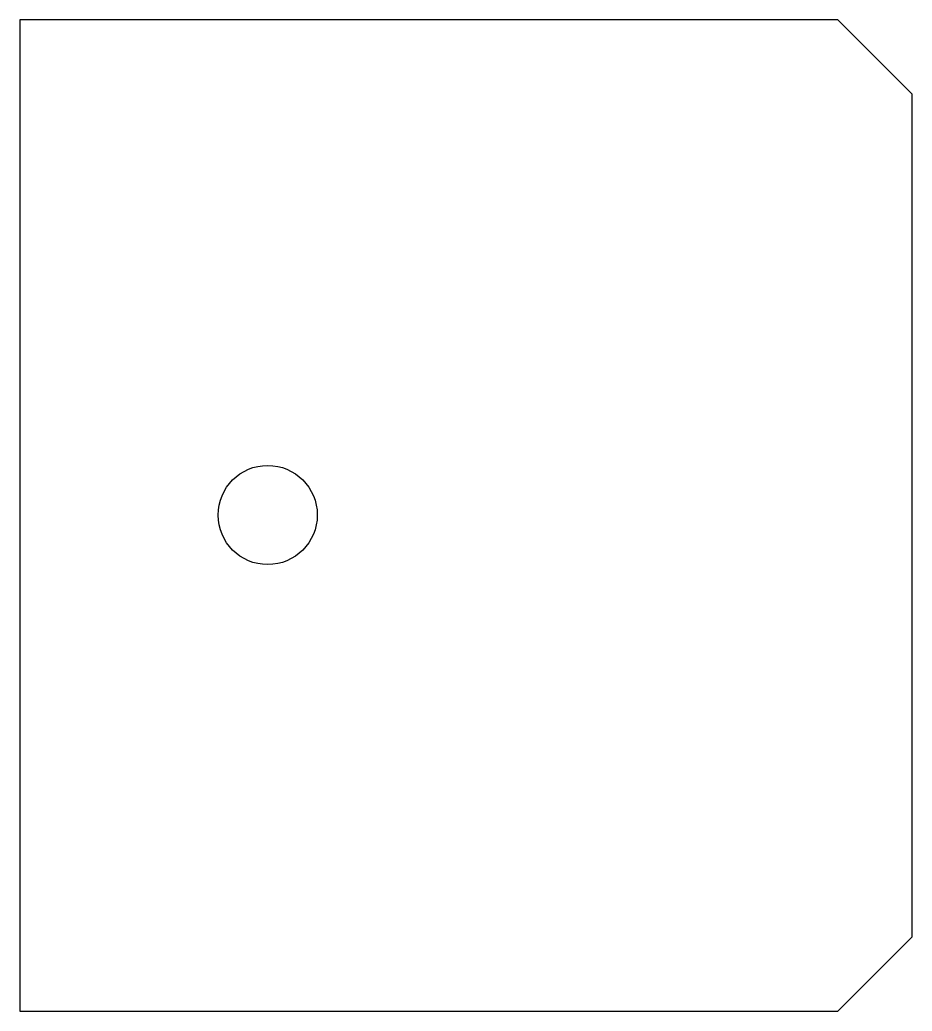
# Model space of a CAD drawing. Extents: x 0 to 18, y -10 to 10.
import ezdxf

# ---------------------------------------------------------------- set-up
doc = ezdxf.new("R2010")
doc.units = 0
doc.layers.get('0').update_dxf_attribs({"linetype": 'CONTINUOUS'})

msp = doc.modelspace()

# ---------------------------------------------------------------- linework, layer by layer
at = {"color": 0}
for p, q in [((0, 10), (0, -10)), ((16.5, 10), (0, 10)), ((18, 8.5), (16.5, 10)), ((18, -8.5), (18, 8.5)), ((18, -8.5), (16.5, -10)), ((0, -10), (16.5, -10))]:
    msp.add_line(p, q, dxfattribs=at)
msp.add_circle((5, 0.01), 1, dxfattribs=at)

doc.saveas('drawing.dxf')
